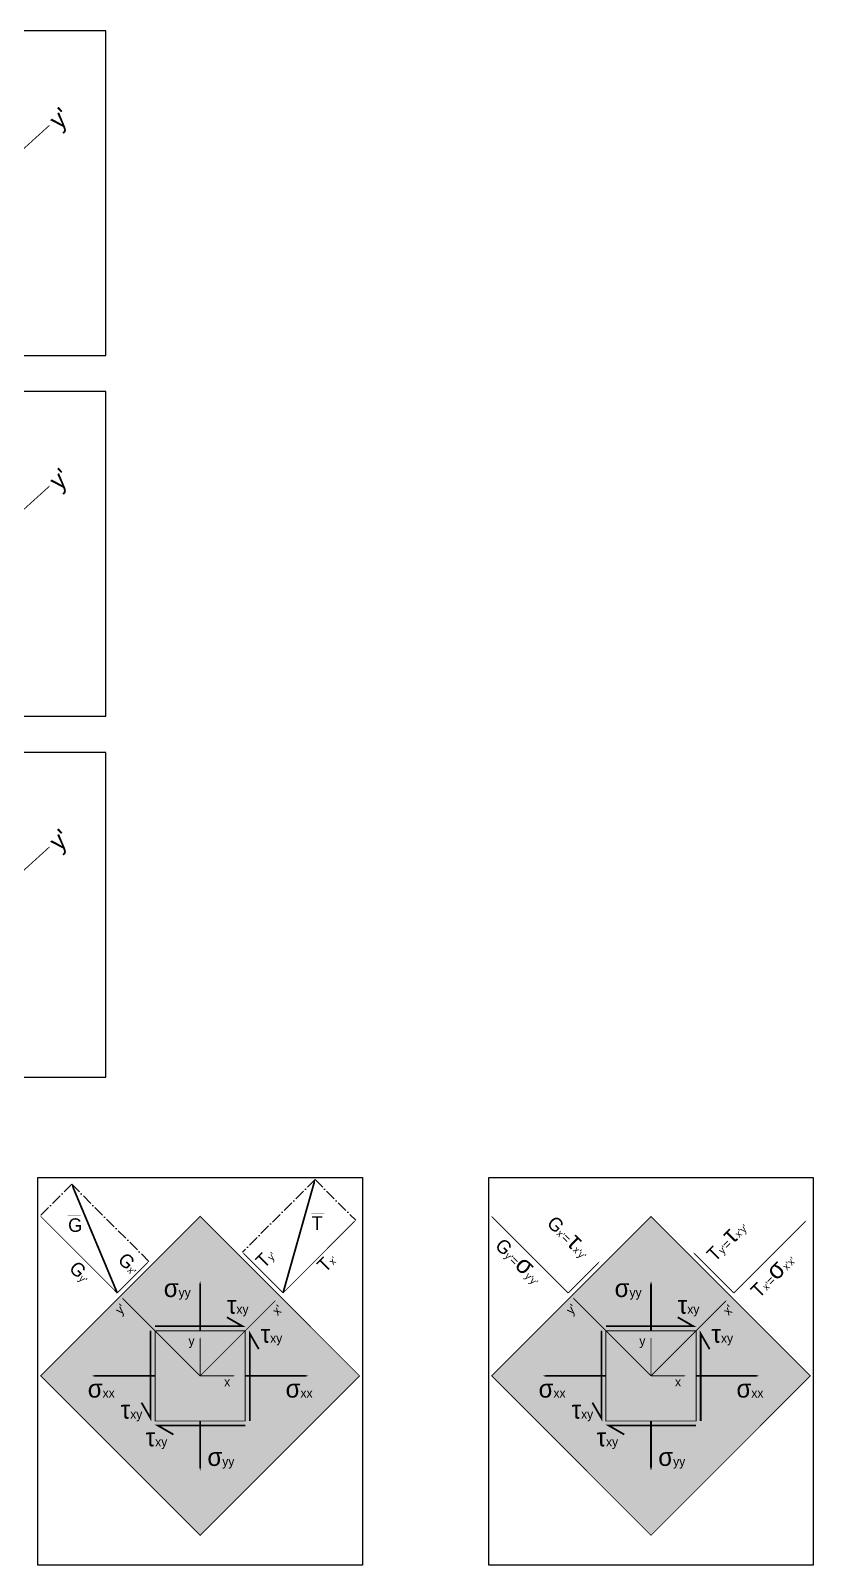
# Model space of a CAD drawing. Header units: millimetres. Extents: x 568 to 2664, y 62 to 1143.
# Drawn here: x 2230 to 2664, y 292 to 1143 of the extents above; entities that cross this region are included whole.
import ezdxf

# ---------------------------------------------------------------- set-up
doc = ezdxf.new("R2010")
doc.units = ezdxf.units.MM
doc.header["$LTSCALE"] = 0.5
doc.linetypes.add('ACAD_ISO10W100', pattern=[18, 12, -3, 0, -3])
doc.layers.add('t3', color=1, linetype='Continuous', plot=False)
doc.styles.add('ComciSans', font='comic.ttf')
doc.styles.add('SímbolosJuan', font='symbol.ttf')

msp = doc.modelspace()

# ---------------------------------------------------------------- hatches: boundary and pattern name
at = {"true_color": 0x939598, "transparency": 33554516}
h = msp.add_hatch(color=252, dxfattribs=at)
h.dxf.hatch_style = 1
h.paths.add_polyline_path([(2235.89, 396.951), (2324.278, 485.339), (2412.666, 396.951), (2324.278, 308.562)])
h = msp.add_hatch(color=252, dxfattribs=at)
h.dxf.hatch_style = 1
h.paths.add_polyline_path([(2485.89, 396.951), (2574.278, 485.339), (2662.666, 396.951), (2574.278, 308.562)])
at = {"true_color": 0x939598, "transparency": 33554664}
h = msp.add_hatch(color=252, dxfattribs=at)
h.dxf.hatch_style = 1
h.paths.add_polyline_path([(2299.278, 421.951), (2349.278, 421.951), (2349.278, 371.951), (2299.278, 371.951)])
h = msp.add_hatch(color=252, dxfattribs=at)
h.dxf.hatch_style = 1
h.paths.add_polyline_path([(2549.278, 421.951), (2599.278, 421.951), (2599.278, 371.951), (2549.278, 371.951)])

# ---------------------------------------------------------------- linework, layer by layer
at = {"linetype": 'ACAD_ISO10W100'}
for p, q in [((2253.077, 503.17), (2235.568, 485.661)), ((2253.077, 503.17), (2295.825, 460.422)), ((2387.983, 505.786), (2347.675, 465.478)), ((2387.983, 505.786), (2410.549, 483.221))]:
    msp.add_line(p, q, dxfattribs=at)
for points in [[(2226.202, 1076.943, 0.5, 0.5, 0), (2237.315, 1087.018, 3, 0, 0), (2241.019, 1090.377, 0, 0, 0)], [(2226.202, 876.943, 0.5, 0.5, 0), (2237.315, 887.018, 3, 0, 0), (2241.019, 890.377, 0, 0, 0)], [(2226.202, 676.943, 0.5, 0.5, 0), (2237.315, 687.018, 3, 0, 0), (2241.019, 690.377, 0, 0, 0)], [(2278.316, 442.912, 1, 1, 0), (2256.94, 493.946, 5, 0, 0), (2253.077, 503.17, 0, 0, 0)], [(2370.24, 442.912, 1, 1, 0), (2385.267, 496.162, 5, 0, 0), (2387.983, 505.786, 0, 0, 0)], [(2235.568, 485.661, 0, 2, 0), (2239.103, 482.125, 0.5, 0.5, 0), (2278.316, 442.912, 0.5, 0.5, 0)], [(2250.858, 485.809, 0.25, 0.25, 0), (2256.645, 485.809, 1, 0, 0), (2258.145, 485.809, 0, 0, 0)], [(2385.876, 486.934, 0.25, 0.25, 0), (2391.663, 486.934, 1, 0, 0), (2393.163, 486.934, 0, 0, 0)], [(2485.568, 485.661, 0, 2, 0), (2489.103, 482.125, 0.5, 0.5, 0), (2528.316, 442.912, 0.5, 0.5, 0)], [(2410.549, 483.221, 0, 2, 0), (2407.013, 479.686, 0.5, 0.5, 0), (2370.24, 442.912, 0.5, 0.5, 0)], [(2660.549, 483.221, 0, 2, 0), (2657.013, 479.686, 0.5, 0.5, 0), (2620.24, 442.912, 0.5, 0.5, 0)], [(2295.825, 460.422, 0, 2, 0), (2292.29, 456.886, 0.5, 0.5, 0), (2278.316, 442.912, 0.5, 0.5, 0)], [(2347.675, 465.478, 0, 2, 0), (2351.21, 461.942, 0.5, 0.5, 0), (2370.24, 442.912, 0.5, 0.5, 0)], [(2545.825, 460.422, 0, 2, 0), (2542.29, 456.886, 0.5, 0.5, 0), (2528.316, 442.912, 0.5, 0.5, 0)], [(2597.675, 465.478, 0, 2, 0), (2601.21, 461.942, 0.5, 0.5, 0), (2620.24, 442.912, 0.5, 0.5, 0)], [(2324.278, 421.951, 1, 1, 0), (2324.278, 439.451, 5, 0, 0), (2324.278, 449.451, 0, 0, 0)], [(2574.278, 421.951, 1, 1, 0), (2574.278, 439.451, 5, 0, 0), (2574.278, 449.451, 0, 0, 0)], [(2324.278, 396.951, 0.5, 0.5, 0), (2284.422, 436.806, 3, 0, 0), (2280.887, 440.342, 0, 0, 0)], [(2324.278, 396.951, 0.5, 0.5, 0), (2362.644, 435.316, 3, 0, 0), (2366.179, 438.852, 0, 0, 0)], [(2574.278, 396.951, 0.5, 0.5, 0), (2534.422, 436.806, 3, 0, 0), (2530.887, 440.342, 0, 0, 0)], [(2574.278, 396.951, 0.5, 0.5, 0), (2612.644, 435.316, 3, 0, 0), (2616.179, 438.852, 0, 0, 0)], [(2324.278, 396.951, 0.5, 0.5, 0), (2324.278, 413.315, 3, 0, 0), (2324.278, 418.315, 0, 0, 0)], [(2574.278, 396.951, 0.5, 0.5, 0), (2574.278, 413.315, 3, 0, 0), (2574.278, 418.315, 0, 0, 0)], [(2299.278, 396.951, 1, 1, 0), (2274.278, 396.951, 5, 0, 0), (2264.278, 396.951, 0, 0, 0)], [(2324.278, 396.951, 0.5, 0.5, 0), (2338.535, 396.951, 3, 0, 0), (2343.535, 396.951, 0, 0, 0)], [(2349.278, 396.951, 1, 1, 0), (2374.278, 396.951, 5, 0, 0), (2384.278, 396.951, 0, 0, 0)], [(2549.278, 396.951, 1, 1, 0), (2524.278, 396.951, 5, 0, 0), (2514.278, 396.951, 0, 0, 0)], [(2574.278, 396.951, 0.5, 0.5, 0), (2588.535, 396.951, 3, 0, 0), (2593.535, 396.951, 0, 0, 0)], [(2599.278, 396.951, 1, 1, 0), (2624.278, 396.951, 5, 0, 0), (2634.278, 396.951, 0, 0, 0)], [(2324.278, 371.951, 1, 1, 0), (2324.278, 354.451, 5, 0, 0), (2324.278, 344.451, 0, 0, 0)], [(2574.278, 371.951, 1, 1, 0), (2574.278, 354.451, 5, 0, 0), (2574.278, 344.451, 0, 0, 0)]]:
    msp.add_lwpolyline(points, format="xyseb")
at = {"const_width": 0.5}
for points in [[(2235.89, 396.951), (2324.278, 485.339), (2412.666, 396.951), (2324.278, 308.562)], [(2485.89, 396.951), (2574.278, 485.339), (2662.666, 396.951), (2574.278, 308.562)], [(2299.278, 421.951), (2349.278, 421.951), (2349.278, 371.951), (2299.278, 371.951)], [(2549.278, 421.951), (2599.278, 421.951), (2599.278, 371.951), (2549.278, 371.951)]]:
    msp.add_lwpolyline(points, close=True, dxfattribs=at)
at = {"const_width": 1}
for points in [[(2299.278, 424.451), (2347.778, 424.451), (2339.118, 429.451)], [(2549.278, 424.451), (2597.778, 424.451), (2589.118, 429.451)], [(2296.778, 421.951), (2296.778, 373.451), (2291.778, 382.111)], [(2351.778, 371.951), (2351.778, 420.451), (2356.778, 411.79)], [(2546.778, 421.951), (2546.778, 373.451), (2541.778, 382.111)], [(2601.778, 371.951), (2601.778, 420.451), (2606.778, 411.79)], [(2349.278, 369.451), (2300.778, 369.451), (2309.438, 364.451)], [(2599.278, 369.451), (2550.778, 369.451), (2559.438, 364.451)]]:
    msp.add_lwpolyline(points, dxfattribs=at)
at = {"layer": 't3'}
for points in [[(2091.967, 962.56), (2271.967, 962.56), (2271.967, 1142.56), (2091.967, 1142.56)], [(2091.967, 762.56), (2271.967, 762.56), (2271.967, 942.56), (2091.967, 942.56)], [(2091.967, 562.56), (2271.967, 562.56), (2271.967, 742.56), (2091.967, 742.56)], [(2234.278, 506.951), (2414.278, 506.951), (2414.278, 291.951), (2234.278, 291.951)], [(2484.278, 506.951), (2664.278, 506.951), (2664.278, 291.951), (2484.278, 291.951)]]:
    msp.add_lwpolyline(points, close=True, dxfattribs=at)

# ---------------------------------------------------------------- texts
at = {"style": 'ComciSans'}
for s, height, rotation, p in [("y'", 10, 42.195883, (2246.228, 1087.265)), ("y'", 10, 42.195883, (2246.228, 887.265)), ("y'", 10, 42.195883, (2246.228, 687.265)), ("y'", 5, 45, (2280.231, 430.537)), ("x'", 5, 45, (2367.305, 430.059)), ("y'", 5, 45, (2530.231, 430.537)), ("x'", 5, 45, (2617.305, 430.059))]:
    msp.add_text(s, height=height, rotation=rotation, dxfattribs=at).set_placement(p)
for s, p in [('y', (2317.825, 413.868)), ('y', (2567.825, 413.868)), ('x', (2337.595, 391.147)), ('x', (2587.595, 391.147))]:
    msp.add_text(s, height=5, dxfattribs=at).set_placement(p)
at = {"char_height": 5, "style": 'SímbolosJuan'}
for s, width, insert, attachment_point in [('{\\fComic Sans MS|b0|i0|c0|p66;\\H1.5x;T}', 12.66755, (2386.101, 485.396), 1), ('{\\fComic Sans MS|b0|i0|c0|p66;\\H1.5x;G}', 12.66755, (2251.084, 484.271), 1), ('{\\H2x;s\\fComic Sans MS|b0|i0|c0|p66;\\H0.5x;yy}', 26.52909, (2304.105, 450.654), 1), ('{\\H2x;s\\fComic Sans MS|b0|i0|c0|p66;\\H0.5x;yy}', 26.52909, (2554.105, 450.654), 1), ('{\\H2x;t\\fComic Sans MS|b0|i0|c0|p66;\\H0.5x;xy}', 26.52909, (2339.118, 441.409), 1), ('{\\H2x;t\\fComic Sans MS|b0|i0|c0|p66;\\H0.5x;xy}', 26.52909, (2589.118, 441.409), 1), ('{\\H2x;t\\fComic Sans MS|b0|i0|c0|p66;\\H0.5x;xy}', 26.52909, (2357.815, 425.332), 1), ('{\\H2x;t\\fComic Sans MS|b0|i0|c0|p66;\\H0.5x;xy}', 26.52909, (2607.815, 425.332), 1), ('{\\H2x;s\\fComic Sans MS|b0|i0|c0|p66;\\H0.5x;xx}', 26.52909, (2276.888, 394.914), 3), ('{\\H2x;s\\fComic Sans MS|b0|i0|c0|p66;\\H0.5x;xx}', 26.52909, (2371.668, 394.914), 1), ('{\\H2x;s\\fComic Sans MS|b0|i0|c0|p66;\\H0.5x;xx}', 26.52909, (2526.888, 394.914), 3), ('{\\H2x;s\\fComic Sans MS|b0|i0|c0|p66;\\H0.5x;xx}', 26.52909, (2621.668, 394.914), 1), ('{\\H2x;t\\fComic Sans MS|b0|i0|c0|p66;\\H0.5x;xy}', 26.52909, (2292.202, 383.241), 3), ('{\\H2x;t\\fComic Sans MS|b0|i0|c0|p66;\\H0.5x;xy}', 26.52909, (2542.202, 383.241), 3), ('{\\H2x;t\\fComic Sans MS|b0|i0|c0|p66;\\H0.5x;xy}', 26.52909, (2294.065, 356.385), 7), ('{\\H2x;t\\fComic Sans MS|b0|i0|c0|p66;\\H0.5x;xy}', 26.52909, (2544.065, 356.385), 7), ('{\\H2x;s\\fComic Sans MS|b0|i0|c0|p66;\\H0.5x;yy}', 26.52909, (2328.31, 345.523), 7), ('{\\H2x;s\\fComic Sans MS|b0|i0|c0|p66;\\H0.5x;yy}', 26.52909, (2578.31, 345.523), 7)]:
    msp.add_mtext_dynamic_manual_height_columns(s, width=width, gutter_width=25, heights=[0], dxfattribs=dict(at, insert=insert, attachment_point=attachment_point))
for s, insert, attachment_point, rotation in [("{\\fComic Sans MS|b0|i0|c0|p66;\\H1.5x;G\\H0.53333x;x'\\H1.25x;=\\fSymbol|b0|i0|c2|p18;\\H2x;t\\fComic Sans MS|b0|i0|c0|p66;\\H0.4x;x'y'}", (2523.11, 488.058), 1, 315), ("{\\fComic Sans MS|b0|i0|c0|p66;\\H1.5x;T\\H0.53333x;y'\\H1.25x;=\\fSymbol|b0|i0|c2|p18;\\H2x;t\\fComic Sans MS|b0|i0|c0|p66;\\H0.4x;x'y'}", (2602.662, 466.922), 1, 45), ("{\\fComic Sans MS|b0|i0|c0|p66;\\H1.5x;G\\H0.53333x;y'\\H1.25x;=\\fSymbol|b0|i0|c2|p18;\\H2x;s\\fComic Sans MS|b0|i0|c0|p66;\\H0.4x;y'y'}", (2516.319, 453.682), 3, 315), ("{\\fComic Sans MS|b0|i0|c0|p66;\\H1.5x;G\\H0.53333x;y'}", (2264.519, 453.168), 3, 315), ("{\\fComic Sans MS|b0|i0|c0|p66;\\H1.5x;G\\H0.53333x;x'}", (2283.395, 465.966), 1, 315), ("{\\fComic Sans MS|b0|i0|c0|p66;\\H1.5x;T\\H0.53333x;y'}", (2354.332, 461.439), 1, 45), ("{\\fComic Sans MS|b0|i0|c0|p66;\\H1.5x;T\\H0.53333x;x'}", (2388.367, 459.067), 1, 45), ("{\\fComic Sans MS|b0|i0|c0|p66;\\H1.5x;T\\H0.53333x;x'\\H1.25x;=\\fSymbol|b0|i0|c2|p18;\\H2x;s\\fComic Sans MS|b0|i0|c0|p66;\\H0.4x;x'x'}", (2627.053, 446.736), 1, 45)]:
    msp.add_mtext_dynamic_manual_height_columns(s, width=12.66755, gutter_width=25, heights=[0], dxfattribs=dict(at, insert=insert, attachment_point=attachment_point, rotation=rotation))

doc.saveas('drawing.dxf')
